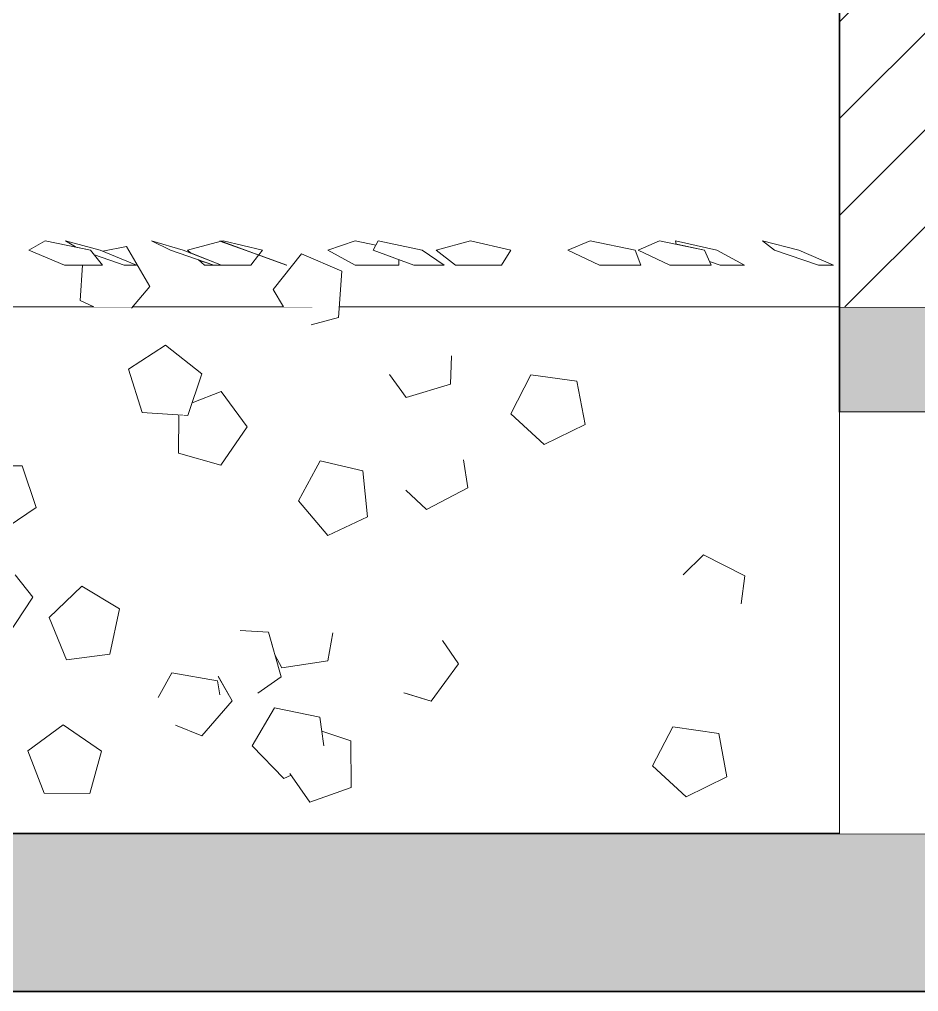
# Model space of a CAD drawing. Header units: millimetres. Extents: x -9413 to 8527, y -300 to 11224.
# Drawn here: x -4796 to -3089, y -300 to 1546 of the extents above; entities that cross this region are included whole.
import ezdxf

# ---------------------------------------------------------------- set-up
doc = ezdxf.new("R2010")
doc.units = ezdxf.units.MM
doc.header["$MEASUREMENT"] = 0
doc.linetypes.add('Wipeout_Contour', pattern=[1000, 0, -1000])
doc.layers.add('Interior - Furniture', color=7, linetype='Continuous')
doc.layers.add('Structural - Bearing', color=7, linetype='Continuous')
for name, color, linetype, lineweight, true_color in [('Interior - Furniture _Pen_No__4', 7, 'Continuous', 20, 0x029e21), ('Structural - Bearing_Pen_No__160', 7, 'Continuous', 20, 0xb4a35c), ('Structural - Bearing_Pen_No__168', 7, 'Continuous', 13, 0xfe847a), ('Structural - Bearing_Pen_No__180', 7, 'Continuous', 15, 0xd6cda7), ('Structural - Bearing_Pen_No__29', 7, 'Continuous', 35, 0x3dad99), ('Structural - Bearing_Pen_No__87', 7, 'Continuous', 20, 0x6a6a6a), ('Structural - Bearing_Pen_No__88', 7, 'Continuous', 20, 0xfd4435)]:
    doc.layers.add(name, color=color, linetype=linetype, lineweight=lineweight, true_color=true_color)
doc.layers.add('Structural - Bearing_Pen_No__27', color=7, linetype='Continuous', lineweight=35)

# ---------------------------------------------------------------- blocks, each defined once
blk = doc.blocks.new('Section Elem_1_6')
at = {"layer": 'Structural - Bearing_Pen_No__180', "linetype": 'Continuous', "lineweight": 0, "true_color": 0x353329}
blk.add_hatch(color=250, dxfattribs=at).paths.add_polyline_path([(8527.1, 0), (-8108.3, 0), (-8108.3, -300), (8527.1, -300)])
at = {"layer": 'Structural - Bearing_Pen_No__29', "linetype": 'Continuous'}
for p, q in [((5036.3, 0), (-7908.3, 0)), ((8527.1, -300), (-8108.3, -300))]:
    blk.add_line(p, q, dxfattribs=at)
blk = doc.blocks.new('Section Elem_2_6')
at = {"layer": 'Structural - Bearing_Pen_No__160', "linetype": 'Continuous', "lineweight": 0, "true_color": 0x5a512e}
blk.add_hatch(color=59, dxfattribs=at).paths.add_polyline_path([(3761.4, 1000), (-3238.6, 1000), (-3238.6, 800), (3761.4, 800)])
at = {"layer": 'Structural - Bearing_Pen_No__29', "linetype": 'Continuous'}
for p, q in [((-3238.6, 1000), (-3238.6, 800)), ((-2938.6, 1000), (-3238.6, 1000)), ((3761.4, 800), (-3238.6, 800))]:
    blk.add_line(p, q, dxfattribs=at)
blk = doc.blocks.new('Section Elem_10_6')
at = {"color": 254, "linetype": 'Wipeout_Contour', "lineweight": 0, "ltscale": 16763.151446}
blk.add_wipeout([(-2938.6, 1000), (-2938.6, 4100), (-3238.6, 4100), (-3238.6, 1000)], dxfattribs=at).dxf.layer = 'Structural - Bearing'
at = {"layer": 'Structural - Bearing_Pen_No__168', "linetype": 'Continuous'}
h = blk.add_hatch(dxfattribs=at)
h.set_pattern_fill('Common_Brick_0006', color=256, style=0, pattern_type=2)
h.set_pattern_definition([(45, (0, 0), (-91.924, 91.924), [])])
h.paths.add_polyline_path([(-2938.6, 1000), (-2938.6, 4100), (-3238.6, 4100), (-3238.6, 1000)])
at = {"layer": 'Structural - Bearing_Pen_No__27', "linetype": 'Continuous'}
for p, q in [((-3238.6, 4100), (-3238.6, 1000)), ((-2938.6, 4100), (-2938.6, 2550)), ((-2938.6, 2290), (-2938.6, 1000))]:
    blk.add_line(p, q, dxfattribs=at)
at = {"layer": 'Structural - Bearing_Pen_No__27', "linetype": 'Continuous', "flags": 128}
blk.add_lwpolyline([(-2938.6, 2550), (-2938.6, 2500), (-2938.6, 2290)], dxfattribs=at)
blk = doc.blocks.new('Section Elem_20_6')
at = {"color": 254, "linetype": 'Wipeout_Contour', "lineweight": 0, "ltscale": 12558.828478}
blk.add_wipeout([(-3238.6, 0), (-2938.6, 0), (-2938.6, 800), (-3238.6, 800)], dxfattribs=at).dxf.layer = 'Structural - Bearing'
at = {"layer": 'Structural - Bearing_Pen_No__88', "linetype": 'Continuous'}
for p, q in [((-3238.6, 800), (-3238.6, 0)), ((-2938.6, 800), (-2938.6, 0))]:
    blk.add_line(p, q, dxfattribs=at)
blk = doc.blocks.new('Section Elem_26_6')
at = {"layer": 'Structural - Bearing_Pen_No__87', "linetype": 'Continuous'}
for p, q in [((-4584.4, 1000), (-5106.8, 1000)), ((-4239.5, 1000), (-4581.4, 1000)), ((-3238.6, 1000), (-4188.6, 1000))]:
    blk.add_line(p, q, dxfattribs=at)
blk = doc.blocks.new('Section Elem_41_6')
at = {"color": 254, "linetype": 'Wipeout_Contour', "lineweight": 0, "ltscale": 24169.368589}
blk.add_wipeout([(-4778, 1107.9), (-4710.6, 1079.2), (-4638.2, 1079.2), (-4661, 1107.9), (-4747.4, 1125.7)], dxfattribs=at).dxf.layer = 'Interior - Furniture'
at = {"color": 254, "linetype": 'Wipeout_Contour', "lineweight": 0, "ltscale": 22412.190981}
blk.add_wipeout([(-4366.6, 1107.9), (-4415.8, 1125.7), (-4367.7, 1107.9), (-4288.7, 1079.2), (-4288, 1079.2)], dxfattribs=at).dxf.layer = 'Interior - Furniture'
at = {"color": 254, "linetype": 'Wipeout_Contour', "lineweight": 0, "ltscale": 21038.593802}
blk.add_wipeout([(-4031.1, 1107.9), (-4114.6, 1125.7), (-4124.6, 1107.9), (-4047.3, 1079.2), (-3989.5, 1079.2)], dxfattribs=at).dxf.layer = 'Interior - Furniture'
at = {"color": 254, "linetype": 'Wipeout_Contour', "lineweight": 0, "ltscale": 25621.933608}
blk.add_wipeout([(-3550.5, 1125.7), (-3549.1, 1119.1), (-3495.1, 1107.9), (-3485.7, 1086.4), (-3465.5, 1079.2), (-3418.9, 1079.2), (-3471.4, 1107.9)], dxfattribs=at).dxf.layer = 'Interior - Furniture'
at = {"color": 254, "linetype": 'Wipeout_Contour', "lineweight": 0, "ltscale": 17478.785855}
blk.add_wipeout([(-3315.7, 1107.9), (-3384.9, 1125.7), (-3361.9, 1107.9), (-3278.5, 1079.2), (-3250, 1079.2)], dxfattribs=at).dxf.layer = 'Interior - Furniture'
at = {"color": 254, "linetype": 'Wipeout_Contour', "lineweight": 0, "ltscale": 16476.180678}
blk.add_wipeout([(-4093.4, 871.4), (-4061.8, 827.9), (-3977.4, 853.4), (-3975.3, 907.2)], dxfattribs=at).dxf.layer = 'Interior - Furniture'
at = {"color": 254, "linetype": 'Wipeout_Contour', "lineweight": 0, "ltscale": 19375.316886}
blk.add_wipeout([(-3721.9, 777), (-3737.7, 858.8), (-3825, 871.3), (-3863.1, 797.1), (-3799.3, 738.8)], dxfattribs=at).dxf.layer = 'Interior - Furniture'
at = {"color": 254, "linetype": 'Wipeout_Contour', "lineweight": 0, "ltscale": 31595.275635}
blk.add_wipeout([(-4493.5, 795.2), (-4494.1, 722.3), (-4413.8, 699.7), (-4363.5, 772.1), (-4412.7, 839.4), (-4468.2, 818.2), (-4476.5, 794.1)], dxfattribs=at).dxf.layer = 'Interior - Furniture'
at = {"color": 254, "linetype": 'Wipeout_Contour', "lineweight": 0, "ltscale": 21224.814314}
blk.add_wipeout([(-4210.5, 566), (-4134.9, 601.2), (-4144, 689), (-4225.2, 707.9), (-4266.3, 631.9)], dxfattribs=at).dxf.layer = 'Interior - Furniture'
at = {"color": 254, "linetype": 'Wipeout_Contour', "lineweight": 0, "ltscale": 16198.952187}
blk.add_wipeout([(-4062, 652), (-4022.8, 615.2), (-3944.8, 656.4), (-3953, 709.6)], dxfattribs=at).dxf.layer = 'Interior - Furniture'
at = {"color": 254, "linetype": 'Wipeout_Contour', "lineweight": 0, "ltscale": 24389.949032}
blk.add_wipeout([(-4764.3, 618.9), (-4790.6, 698), (-4878.8, 699), (-4906.9, 620.5), (-4836.1, 571)], dxfattribs=at).dxf.layer = 'Interior - Furniture'
at = {"color": 254, "linetype": 'Wipeout_Contour', "lineweight": 0, "ltscale": 14012.988579}
blk.add_wipeout([(-3535.6, 491.4), (-3425.3, 436.3), (-3418.3, 489.7), (-3497.2, 529.1)], dxfattribs=at).dxf.layer = 'Interior - Furniture'
at = {"color": 254, "linetype": 'Wipeout_Contour', "lineweight": 0, "ltscale": 33855.510396}
blk.add_wipeout([(-4856.9, 384.3), (-4819.1, 374.8), (-4770.9, 448.7), (-4804, 491.2), (-4849.8, 420.9), (-4813.7, 407.3), (-4813.9, 398.4)], dxfattribs=at).dxf.layer = 'Interior - Furniture'
at = {"color": 254, "linetype": 'Wipeout_Contour', "lineweight": 0, "ltscale": 23439.417132}
blk.add_wipeout([(-4707, 330.2), (-4624.3, 340.4), (-4605.9, 426.7), (-4677.3, 469.7), (-4739.8, 410.1)], dxfattribs=at).dxf.layer = 'Interior - Furniture'
at = {"color": 254, "linetype": 'Wipeout_Contour', "lineweight": 0, "ltscale": 17395.473459}
blk.add_wipeout([(-4323.3, 382.5), (-4377, 385.5), (-4343.4, 266.9), (-4299.3, 297.6)], dxfattribs=at).dxf.layer = 'Interior - Furniture'
at = {"color": 254, "linetype": 'Wipeout_Contour', "lineweight": 0, "ltscale": 16081.589051}
blk.add_wipeout([(-3992.7, 366.7), (-4065.7, 267.3), (-4014.3, 251.4), (-3962.1, 322.4)], dxfattribs=at).dxf.layer = 'Interior - Furniture'
at = {"color": 254, "linetype": 'Wipeout_Contour', "lineweight": 0, "ltscale": 35545.016372}
blk.add_wipeout([(-4499.7, 205.7), (-4449.9, 185.4), (-4391.8, 251.8), (-4418.5, 298.5), (-4424.9, 291.1), (-4420, 290.3), (-4415.6, 263.5), (-4464.2, 246.3)], dxfattribs=at).dxf.layer = 'Interior - Furniture'
at = {"color": 254, "linetype": 'Wipeout_Contour', "lineweight": 0, "ltscale": 23556.091696}
blk.add_wipeout([(-4662.4, 76.3), (-4640.4, 156.7), (-4713.2, 206.5), (-4780.2, 156.9), (-4748.8, 76.4)], dxfattribs=at).dxf.layer = 'Interior - Furniture'
at = {"color": 254, "linetype": 'Wipeout_Contour', "lineweight": 0, "ltscale": 25314.441904}
blk.add_wipeout([(-4282.4, 113.9), (-4244.4, 59.6), (-4165.9, 87.7), (-4166.9, 175.9), (-4221.8, 194.2), (-4218.2, 167)], dxfattribs=at).dxf.layer = 'Interior - Furniture'
at = {"color": 254, "linetype": 'Wipeout_Contour', "lineweight": 0, "ltscale": 17615.036582}
blk.add_wipeout([(-3452.5, 107.8), (-3467.9, 189.7), (-3555.2, 202.5), (-3593.6, 128.5), (-3530.1, 70)], dxfattribs=at).dxf.layer = 'Interior - Furniture'
at = {"layer": 'Interior - Furniture _Pen_No__4', "linetype": 'Continuous'}
for p, q in [((-4747.4, 1125.7), (-4778, 1107.9)), ((-3418.9, 1079.2), (-3471.4, 1107.9)), ((-3361.9, 1107.9), (-3384.9, 1125.7)), ((-3384.9, 1125.7), (-3315.7, 1107.9)), ((-3278.5, 1079.2), (-3361.9, 1107.9)), ((-3315.7, 1107.9), (-3250, 1079.2)), ((-3465.5, 1079.2), (-3418.9, 1079.2)), ((-3250, 1079.2), (-3278.5, 1079.2)), ((-3977.4, 853.4), (-3975.3, 907.3)), ((-4093.4, 871.5), (-4061.8, 827.9)), ((-3825, 871.3), (-3863.1, 797.1)), ((-3737.7, 858.8), (-3825, 871.3)), ((-4061.8, 827.9), (-3977.4, 853.4)), ((-3721.9, 777), (-3737.7, 858.8)), ((-4363.5, 772.1), (-4412.7, 839.4)), ((-3863.1, 797.1), (-3799.3, 738.8)), ((-3799.3, 738.8), (-3721.9, 777)), ((-4413.8, 699.7), (-4363.5, 772.1)), ((-4494.1, 722.3), (-4413.8, 699.7)), ((-4225.2, 707.9), (-4266.3, 631.9)), ((-4144, 689), (-4225.2, 707.9)), ((-3944.8, 656.4), (-3953, 709.6)), ((-4790.6, 698), (-4878.8, 699)), ((-4764.3, 618.9), (-4790.6, 698)), ((-4134.9, 601.2), (-4144, 689)), ((-4062.1, 652), (-4022.8, 615.2)), ((-4022.8, 615.2), (-3944.8, 656.4)), ((-4266.3, 631.9), (-4210.5, 566)), ((-4836.1, 571), (-4764.3, 618.9)), ((-4210.5, 566), (-4134.9, 601.2)), ((-3497.2, 529.1), (-3535.7, 491.4)), ((-3418.3, 489.7), (-3497.2, 529.1)), ((-4770.9, 448.7), (-4804, 491.3)), ((-3425.3, 436.2), (-3418.3, 489.7)), ((-4677.3, 469.7), (-4739.8, 410.1)), ((-4605.9, 426.7), (-4677.3, 469.7)), ((-4819.1, 374.8), (-4770.9, 448.7)), ((-4624.3, 340.4), (-4605.9, 426.7)), ((-4739.8, 410.1), (-4707, 330.2)), ((-3962.1, 322.4), (-3992.7, 366.8)), ((-4707, 330.2), (-4624.3, 340.4)), ((-4014.3, 251.4), (-3962.1, 322.4)), ((-4343.5, 266.8), (-4299.3, 297.6)), ((-4065.8, 267.3), (-4014.3, 251.4)), ((-4713.2, 206.5), (-4780.2, 156.9)), ((-4640.4, 156.7), (-4713.2, 206.5)), ((-4499.8, 205.7), (-4449.9, 185.4)), ((-3555.2, 202.5), (-3593.6, 128.5)), ((-3467.9, 189.7), (-3555.2, 202.5)), ((-3452.5, 107.8), (-3467.9, 189.7)), ((-4165.9, 87.7), (-4166.9, 175.9)), ((-4780.2, 156.9), (-4748.8, 76.4)), ((-4662.4, 76.3), (-4640.4, 156.7)), ((-3593.6, 128.5), (-3530.1, 70)), ((-3530.1, 70), (-3452.5, 107.8)), ((-4748.8, 76.4), (-4662.4, 76.3)), ((-4244.4, 59.6), (-4165.9, 87.7))]:
    blk.add_line(p, q, dxfattribs=at)
at = {"color": 254, "linetype": 'Wipeout_Contour', "lineweight": 0, "ltscale": 33428.917625}
blk.add_wipeout([(-4708.6, 1125.7), (-4689.8, 1113.8), (-4661, 1107.9), (-4653.7, 1098.7), (-4597.2, 1079.2), (-4574, 1079.2), (-4642.9, 1107.9)], dxfattribs=at).dxf.layer = 'Interior - Furniture'
at = {"color": 254, "linetype": 'Wipeout_Contour', "lineweight": 0, "ltscale": 23044.2472}
blk.add_wipeout([(-4509, 1107.9), (-4426.8, 1079.2), (-4412.1, 1079.2), (-4485.2, 1107.9), (-4545.1, 1125.7)], dxfattribs=at).dxf.layer = 'Interior - Furniture'
at = {"color": 254, "linetype": 'Wipeout_Contour', "lineweight": 0, "ltscale": 29932.563035}
blk.add_wipeout([(-4210.3, 1107.9), (-4158.7, 1079.2), (-4075.4, 1079.2), (-4075.4, 1089.7), (-4124.6, 1107.9), (-4119.4, 1117.3), (-4158.8, 1125.7)], dxfattribs=at).dxf.layer = 'Interior - Furniture'
at = {"color": 254, "linetype": 'Wipeout_Contour', "lineweight": 0, "ltscale": 20410.84531}
blk.add_wipeout([(-3862.9, 1107.9), (-3939.6, 1125.7), (-4004.5, 1107.9), (-3968, 1079.2), (-3880.5, 1079.2)], dxfattribs=at).dxf.layer = 'Interior - Furniture'
at = {"color": 254, "linetype": 'Wipeout_Contour', "lineweight": 0, "ltscale": 18573.782665}
blk.add_wipeout([(-3621.4, 1107.9), (-3560.7, 1079.2), (-3482.6, 1079.2), (-3495.1, 1107.9), (-3580.8, 1125.7)], dxfattribs=at).dxf.layer = 'Interior - Furniture'
at = {"color": 254, "linetype": 'Wipeout_Contour', "lineweight": 0, "ltscale": 22998.656001}
blk.add_wipeout([(-4476.5, 794.1), (-4449.4, 873), (-4518.8, 927.3), (-4588.8, 882.1), (-4562.7, 799.8)], dxfattribs=at).dxf.layer = 'Interior - Furniture'
at = {"color": 254, "linetype": 'Wipeout_Contour', "lineweight": 0, "ltscale": 21408.02914}
blk.add_wipeout([(-4201.2, 381.2), (-4317.7, 362.7), (-4311.2, 339.6), (-4297.7, 314.4), (-4210.6, 328.2)], dxfattribs=at).dxf.layer = 'Interior - Furniture'
at = {"color": 254, "linetype": 'Wipeout_Contour', "lineweight": 0, "ltscale": 22381.649128}
blk.add_wipeout([(-4415.6, 263.5), (-4420, 290.3), (-4506.9, 305.3), (-4532.9, 258.2), (-4464.2, 246.3)], dxfattribs=at).dxf.layer = 'Interior - Furniture'
at = {"color": 254, "linetype": 'Wipeout_Contour', "lineweight": 0, "ltscale": 29989.295246}
blk.add_wipeout([(-4354.2, 166.7), (-4294, 104.8), (-4280.1, 110.6), (-4282.4, 113.9), (-4218.2, 167), (-4225.3, 220.9), (-4311.8, 238.5)], dxfattribs=at).dxf.layer = 'Interior - Furniture'
at = {"layer": 'Interior - Furniture _Pen_No__4', "linetype": 'Continuous'}
for p, q in [((-4778, 1107.9), (-4710.6, 1079.2)), ((-4119.4, 1117.3), (-4158.8, 1125.7)), ((-4124.6, 1107.9), (-4114.6, 1125.7)), ((-4047.3, 1079.2), (-4124.6, 1107.9)), ((-4114.6, 1125.7), (-4031.1, 1107.9)), ((-4031.1, 1107.9), (-3989.5, 1079.2)), ((-4004.5, 1107.9), (-3939.6, 1125.7)), ((-3968, 1079.2), (-4004.5, 1107.9)), ((-3939.6, 1125.7), (-3862.9, 1107.9)), ((-3862.9, 1107.9), (-3880.5, 1079.2)), ((-3495.1, 1107.9), (-3580.8, 1125.7)), ((-3471.4, 1107.9), (-3550.5, 1125.7)), ((-3550.5, 1125.7), (-3549.1, 1119.1)), ((-3482.6, 1079.2), (-3495.1, 1107.9)), ((-4075.4, 1079.2), (-4075.4, 1089.7)), ((-4158.7, 1079.2), (-4075.4, 1079.2)), ((-3989.5, 1079.2), (-4047.3, 1079.2)), ((-3880.5, 1079.2), (-3968, 1079.2)), ((-3560.7, 1079.2), (-3482.6, 1079.2)), ((-3485.7, 1086.4), (-3465.5, 1079.2)), ((-4518.8, 927.3), (-4588.8, 882.1)), ((-4449.4, 873), (-4518.8, 927.3)), ((-4588.8, 882.1), (-4562.7, 799.8)), ((-4476.5, 794.1), (-4449.4, 873)), ((-4412.7, 839.4), (-4468.2, 818.2)), ((-4562.7, 799.8), (-4476.5, 794.1)), ((-4493.5, 795.2), (-4494.1, 722.3)), ((-4323.3, 382.5), (-4377.1, 385.5)), ((-4299.3, 297.6), (-4323.3, 382.5)), ((-4210.6, 328.2), (-4201.2, 381.3)), ((-4311.2, 339.6), (-4297.7, 314.4)), ((-4297.7, 314.4), (-4210.6, 328.2)), ((-4506.9, 305.3), (-4532.9, 258.1)), ((-4420, 290.3), (-4506.9, 305.3)), ((-4391.8, 251.8), (-4418.5, 298.6)), ((-4415.6, 263.4), (-4420, 290.3)), ((-4449.9, 185.4), (-4391.8, 251.8)), ((-4311.8, 238.5), (-4354.2, 166.7)), ((-4225.3, 220.9), (-4311.8, 238.5)), ((-4218.2, 166.9), (-4225.3, 220.9)), ((-4166.9, 175.9), (-4221.8, 194.2)), ((-4354.2, 166.7), (-4294, 104.8)), ((-4282.5, 114), (-4244.4, 59.6)), ((-4294, 104.8), (-4280.1, 110.6))]:
    blk.add_line(p, q, dxfattribs=at)
at = {"color": 254, "linetype": 'Wipeout_Contour', "lineweight": 0, "ltscale": 56856.58717}
blk.add_wipeout([(-4676, 1079.2), (-4680.6, 1012.2), (-4654.7, 1000), (-4584.5, 1000), (-4583.3, 997.9), (-4548.3, 1038.8), (-4593, 1114.8), (-4637.8, 1105.8), (-4574, 1079.2), (-4597.2, 1079.2), (-4653.7, 1098.7), (-4638.2, 1079.2)], dxfattribs=at).dxf.layer = 'Interior - Furniture'
at = {"color": 254, "linetype": 'Wipeout_Contour', "lineweight": 0, "ltscale": 31785.146898}
blk.add_wipeout([(-4413, 1124.6), (-4476.9, 1107.9), (-4470.3, 1102.1), (-4412.1, 1079.2), (-4356.5, 1079.2), (-4341.8, 1098.5), (-4367.7, 1107.9)], dxfattribs=at).dxf.layer = 'Interior - Furniture'
at = {"color": 254, "linetype": 'Wipeout_Contour', "lineweight": 0, "ltscale": 19208.968586}
blk.add_wipeout([(-3754.4, 1107.9), (-3694.8, 1079.2), (-3615.9, 1079.2), (-3626.8, 1107.9), (-3712.4, 1125.7)], dxfattribs=at).dxf.layer = 'Interior - Furniture'
at = {"color": 254, "linetype": 'Wipeout_Contour', "lineweight": 0, "ltscale": 30573.513307}
blk.add_wipeout([(-4314.1, 1033), (-4294.8, 1000), (-4239.6, 1000), (-4242, 966), (-4190, 980), (-4183.8, 1067.9), (-4260.4, 1100.7)], dxfattribs=at).dxf.layer = 'Interior - Furniture'
at = {"layer": 'Interior - Furniture _Pen_No__4', "linetype": 'Continuous'}
for p, q in [((-4661, 1107.9), (-4747.4, 1125.7)), ((-4642.9, 1107.9), (-4708.6, 1125.7)), ((-4708.6, 1125.7), (-4689.8, 1113.8)), ((-4638.2, 1079.2), (-4661, 1107.9)), ((-4574, 1079.2), (-4642.9, 1107.9)), ((-4593, 1114.8), (-4637.8, 1105.8)), ((-4548.3, 1038.8), (-4593, 1114.8)), ((-4485.2, 1107.9), (-4545.1, 1125.7)), ((-4545.1, 1125.7), (-4509, 1107.9)), ((-4470.3, 1102.1), (-4476.9, 1107.9)), ((-4158.8, 1125.7), (-4210.3, 1107.9)), ((-4210.3, 1107.9), (-4158.7, 1079.2)), ((-3712.4, 1125.7), (-3754.4, 1107.9)), ((-3754.4, 1107.9), (-3694.8, 1079.2)), ((-3626.8, 1107.9), (-3712.4, 1125.7)), ((-3615.9, 1079.2), (-3626.8, 1107.9)), ((-3580.8, 1125.7), (-3621.4, 1107.9)), ((-3621.4, 1107.9), (-3560.7, 1079.2)), ((-4653.7, 1098.7), (-4597.2, 1079.2)), ((-4260.4, 1100.7), (-4314.1, 1033)), ((-4183.8, 1067.9), (-4260.4, 1100.7)), ((-4710.6, 1079.2), (-4638.2, 1079.2)), ((-4676, 1079.2), (-4680.6, 1012.2)), ((-4597.2, 1079.2), (-4574, 1079.2)), ((-4356.5, 1079.2), (-4412.1, 1079.2)), ((-4288, 1079.2), (-4288.7, 1079.2)), ((-3694.8, 1079.2), (-3615.9, 1079.2)), ((-4190, 980), (-4183.8, 1067.9)), ((-4583.3, 997.8), (-4548.3, 1038.8)), ((-4314.1, 1033), (-4294.8, 1000)), ((-4680.6, 1012.2), (-4654.7, 1000)), ((-4242.1, 966), (-4190, 980))]:
    blk.add_line(p, q, dxfattribs=at)
at = {"color": 254, "linetype": 'Wipeout_Contour', "lineweight": 0, "ltscale": 22561.716231}
blk.add_wipeout([(-4409, 1125.7), (-4412.9, 1124.6), (-4366.6, 1107.9), (-4341.5, 1098.8), (-4334.6, 1107.9)], dxfattribs=at).dxf.layer = 'Interior - Furniture'
at = {"color": 254, "linetype": 'Wipeout_Contour', "lineweight": 0, "ltscale": 13717.199375}
blk.add_wipeout([(-4426.8, 1079.2), (-4456.1, 1089.5), (-4444.5, 1079.2)], dxfattribs=at).dxf.layer = 'Interior - Furniture'
at = {"layer": 'Interior - Furniture _Pen_No__4', "linetype": 'Continuous'}
for p, q in [((-4509, 1107.9), (-4426.8, 1079.2)), ((-4412.1, 1079.2), (-4485.2, 1107.9)), ((-4476.9, 1107.9), (-4413, 1124.6)), ((-4367.7, 1107.9), (-4415.8, 1125.7)), ((-4415.8, 1125.7), (-4366.6, 1107.9)), ((-4412.9, 1124.6), (-4409, 1125.7)), ((-4409, 1125.7), (-4334.6, 1107.9)), ((-4288.7, 1079.2), (-4367.7, 1107.9)), ((-4366.6, 1107.9), (-4288, 1079.2)), ((-4334.6, 1107.9), (-4341.5, 1098.8)), ((-4444.5, 1079.2), (-4456.1, 1089.5)), ((-4341.8, 1098.5), (-4356.5, 1079.2)), ((-4426.8, 1079.2), (-4444.5, 1079.2)), ((-4426.8, 1079.2), (-4412.1, 1079.2))]:
    blk.add_line(p, q, dxfattribs=at)

msp = doc.modelspace()

# ---------------------------------------------------------------- block references
at = {"layer": 'Structural - Bearing'}
for name in ['Section Elem_2_6', 'Section Elem_1_6']:
    msp.add_blockref(name, (0, 0), dxfattribs=at)

# ---------------------------------------------------------------- next in the draw order: block references
for name in ['Section Elem_10_6', 'Section Elem_20_6']:
    msp.add_blockref(name, (0, 0), dxfattribs=at)

# ---------------------------------------------------------------- next in the draw order: block references
msp.add_blockref('Section Elem_26_6', (0, 0), dxfattribs=at)

# ---------------------------------------------------------------- next in the draw order: block references
at = {"layer": 'Interior - Furniture'}
msp.add_blockref('Section Elem_41_6', (0, 0), dxfattribs=at)

doc.saveas('drawing.dxf')
